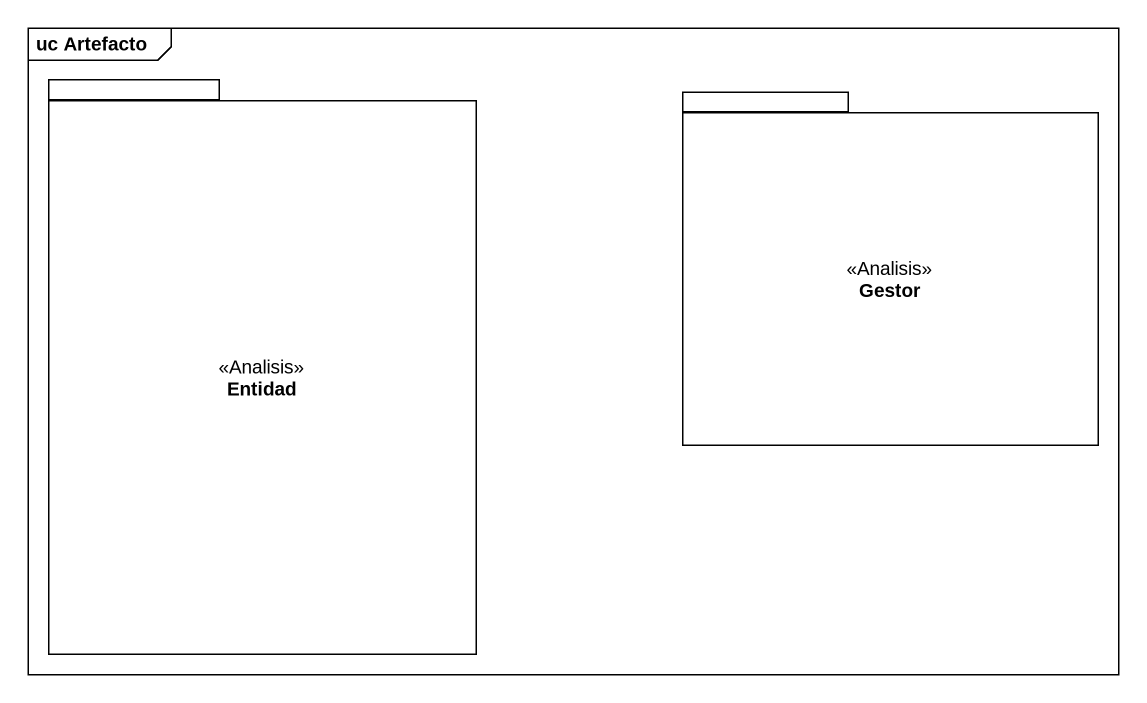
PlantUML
@startuml
mainframe uc Artefacto
package Entidad <<Analisis>> {
}
package Gestor <<Analisis>> {
}
@enduml
